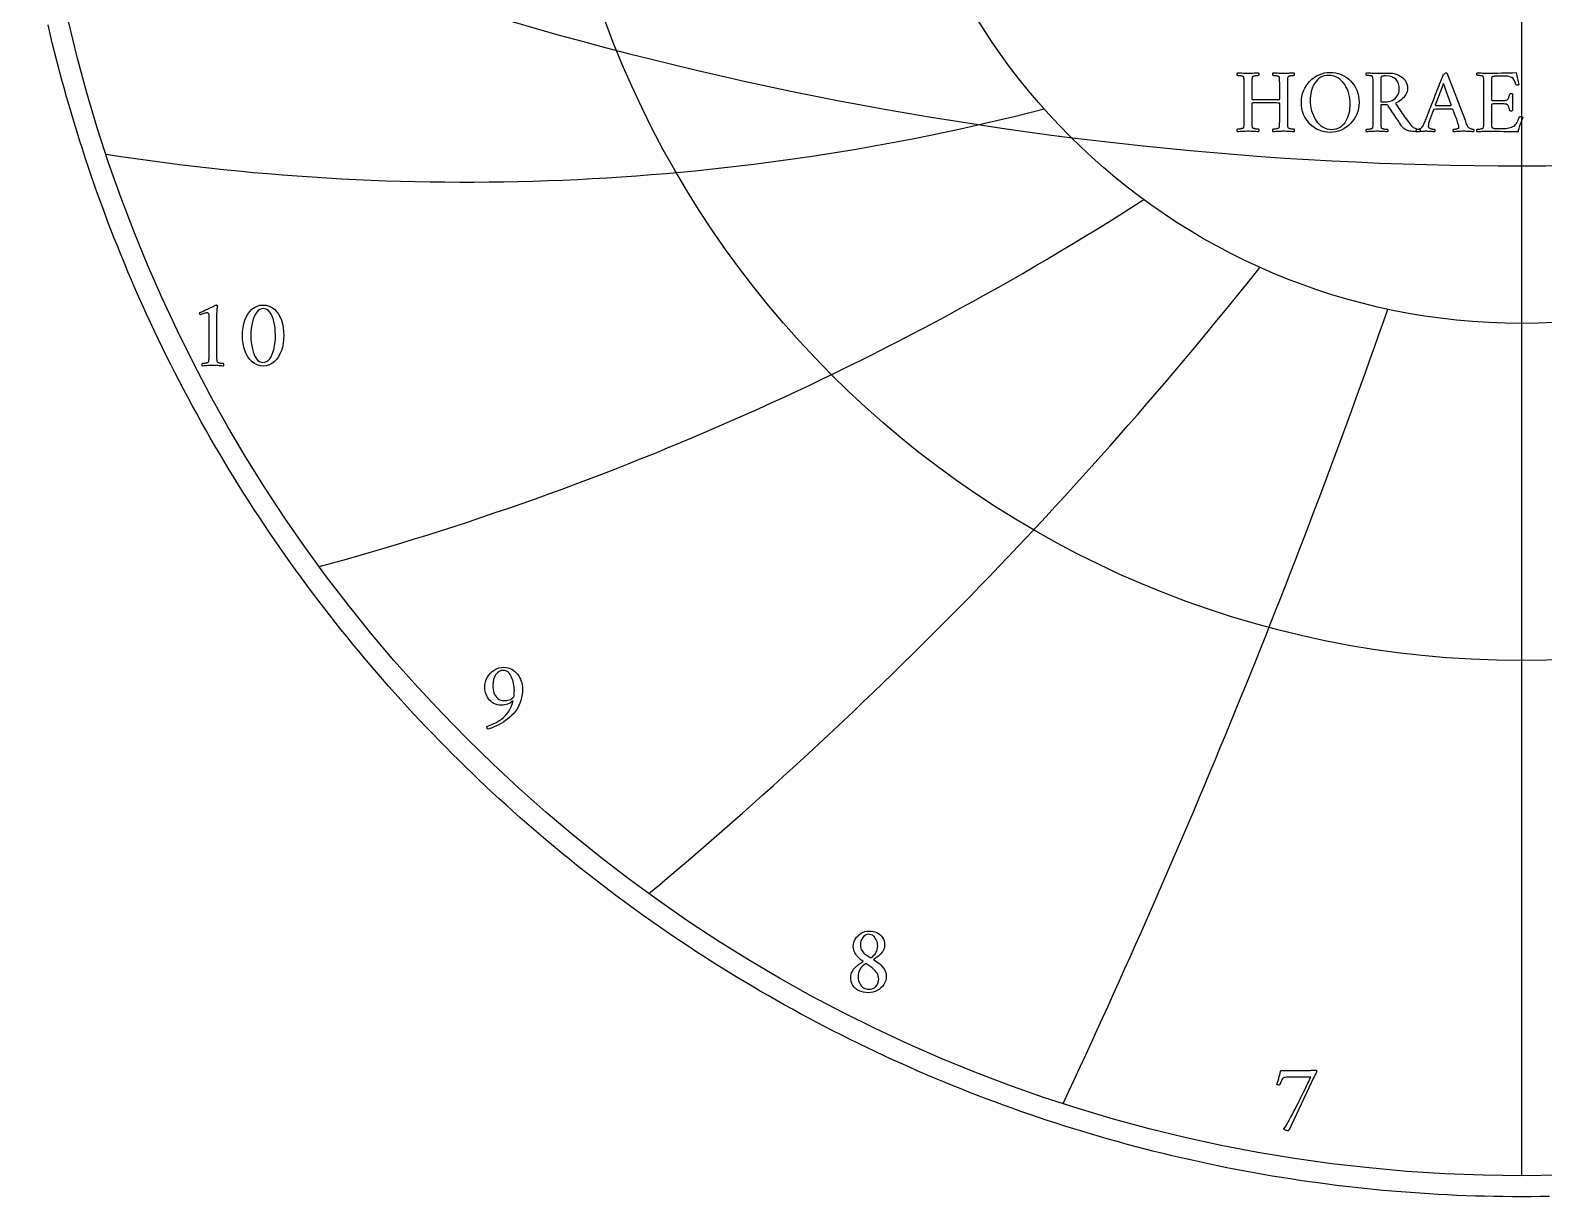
# Model space of a CAD drawing. Header units: millimetres. Extents: x -32.4 to 32.4, y -32.4 to 33.4.
# Drawn here: x -31.9 to 0.47, y -32.35 to -7.4 of the extents above; entities that cross this region are included whole.
import ezdxf

# ---------------------------------------------------------------- set-up
doc = ezdxf.new("R2010")
doc.units = ezdxf.units.MM
for name, color, linetype in [('CUT_OUTER', 1, 'Continuous'), ('ENGRAVE', 7, 'Continuous'), ('ENGRAVE_FINE', 8, 'Continuous'), ('TEXT', 5, 'Continuous')]:
    doc.layers.add(name, color=color, linetype=linetype)

msp = doc.modelspace()

# ---------------------------------------------------------------- linework, layer by layer
at = {"layer": 'CUT_OUTER'}
msp.add_lwpolyline([(0.5955, -32.3445), (0.397, -32.3476), (0.1985, -32.3494), (0, -32.35), (-0.1985, -32.3494), (-0.397, -32.3476), (-0.5955, -32.3445), (-0.7939, -32.3403), (-0.9923, -32.3348), (-1.1907, -32.3281), (-1.3891, -32.3202), (-1.5873, -32.311), (-1.7856, -32.3007), (-1.9837, -32.2891), (-2.1818, -32.2763), (-2.3798, -32.2623), (-2.5777, -32.2471), (-2.7755, -32.2307), (-2.9733, -32.2131), (-3.1709, -32.1942), (-3.3683, -32.1742), (-3.5657, -32.1529), (-3.7629, -32.1304), (-3.96, -32.1067), (-4.1569, -32.0818), (-4.3537, -32.0557), (-4.5503, -32.0284), (-4.7467, -31.9999), (-4.943, -31.9701), (-5.1391, -31.9392), (-5.3349, -31.9071), (-5.5306, -31.8737), (-5.7261, -31.8392), (-5.9213, -31.8035), (-6.1164, -31.7665), (-6.3112, -31.7284), (-6.5057, -31.6891), (-6.7001, -31.6486), (-6.8941, -31.6069), (-7.0879, -31.564), (-7.2815, -31.5199), (-7.4747, -31.4746), (-7.6677, -31.4282), (-7.8604, -31.3805), (-8.0528, -31.3317), (-8.2449, -31.2817), (-8.4367, -31.2305), (-8.6282, -31.1782), (-8.8193, -31.1246), (-9.0101, -31.0699), (-9.2006, -31.0141), (-9.3907, -30.957), (-9.5805, -30.8988), (-9.7699, -30.8395), (-9.9589, -30.7789), (-10.1476, -30.7172), (-10.3359, -30.6544), (-10.5238, -30.5904), (-10.7113, -30.5252), (-10.8984, -30.459), (-11.0851, -30.3915), (-11.2713, -30.3229), (-11.4572, -30.2532), (-11.6426, -30.1823), (-11.8276, -30.1103), (-12.0121, -30.0372), (-12.1962, -29.9629), (-12.3798, -29.8875), (-12.563, -29.811), (-12.7456, -29.7333), (-12.9278, -29.6546), (-13.1096, -29.5747), (-13.2908, -29.4937), (-13.4715, -29.4116), (-13.6517, -29.3284), (-13.8314, -29.2441), (-14.0106, -29.1586), (-14.1892, -29.0721), (-14.3674, -28.9845), (-14.5449, -28.8958), (-14.722, -28.806), (-14.8984, -28.7151), (-15.0743, -28.6232), (-15.2497, -28.5302), (-15.4245, -28.436), (-15.5986, -28.3409), (-15.7722, -28.2446), (-15.9453, -28.1473), (-16.1177, -28.0489), (-16.2895, -27.9495), (-16.4607, -27.849), (-16.6312, -27.7475), (-16.8012, -27.645), (-16.9705, -27.5413), (-17.1391, -27.4367), (-17.3072, -27.331), (-17.4745, -27.2243), (-17.6413, -27.1166), (-17.8073, -27.0078), (-17.9727, -26.898), (-18.1374, -26.7873), (-18.3014, -26.6755), (-18.4648, -26.5627), (-18.6274, -26.4489), (-18.7893, -26.3341), (-18.9506, -26.2183), (-19.1111, -26.1015), (-19.2709, -25.9838), (-19.4299, -25.865), (-19.5883, -25.7453), (-19.7459, -25.6246), (-19.9027, -25.503), (-20.0589, -25.3804), (-20.2142, -25.2568), (-20.3688, -25.1323), (-20.5226, -25.0069), (-20.6757, -24.8805), (-20.828, -24.7532), (-20.9794, -24.6249), (-21.1301, -24.4957), (-21.28, -24.3656), (-21.4292, -24.2346), (-21.5774, -24.1026), (-21.7249, -23.9698), (-21.8716, -23.836), (-22.0174, -23.7014), (-22.1625, -23.5658), (-22.3066, -23.4294), (-22.45, -23.2921), (-22.5925, -23.1539), (-22.7341, -23.0148), (-22.8749, -22.8749), (-23.0148, -22.7341), (-23.1539, -22.5925), (-23.2921, -22.45), (-23.4294, -22.3066), (-23.5658, -22.1625), (-23.7014, -22.0174), (-23.836, -21.8716), (-23.9698, -21.7249), (-24.1026, -21.5774), (-24.2346, -21.4292), (-24.3656, -21.28), (-24.4957, -21.1301), (-24.6249, -20.9794), (-24.7532, -20.828), (-24.8805, -20.6757), (-25.0069, -20.5226), (-25.1323, -20.3688), (-25.2568, -20.2142), (-25.3804, -20.0589), (-25.503, -19.9027), (-25.6246, -19.7459), (-25.7453, -19.5883), (-25.865, -19.4299), (-25.9838, -19.2709), (-26.1015, -19.1111), (-26.2183, -18.9506), (-26.3341, -18.7893), (-26.4489, -18.6274), (-26.5627, -18.4648), (-26.6755, -18.3014), (-26.7873, -18.1374), (-26.898, -17.9727), (-27.0078, -17.8073), (-27.1166, -17.6413), (-27.2243, -17.4745), (-27.331, -17.3072), (-27.4367, -17.1391), (-27.5413, -16.9705), (-27.645, -16.8012), (-27.7475, -16.6312), (-27.849, -16.4607), (-27.9495, -16.2895), (-28.0489, -16.1177), (-28.1473, -15.9453), (-28.2446, -15.7722), (-28.3409, -15.5986), (-28.436, -15.4245), (-28.5302, -15.2497), (-28.6232, -15.0743), (-28.7151, -14.8984), (-28.806, -14.722), (-28.8958, -14.5449), (-28.9845, -14.3674), (-29.0721, -14.1892), (-29.1586, -14.0106), (-29.2441, -13.8314), (-29.3284, -13.6517), (-29.4116, -13.4715), (-29.4937, -13.2908), (-29.5747, -13.1096), (-29.6546, -12.9278), (-29.7333, -12.7456), (-29.811, -12.563), (-29.8875, -12.3798), (-29.9629, -12.1962), (-30.0372, -12.0121), (-30.1103, -11.8276), (-30.1823, -11.6426), (-30.2532, -11.4572), (-30.3229, -11.2713), (-30.3915, -11.0851), (-30.459, -10.8984), (-30.5252, -10.7113), (-30.5904, -10.5238), (-30.6544, -10.3359), (-30.7172, -10.1476), (-30.7789, -9.9589), (-30.8395, -9.7699), (-30.8988, -9.5805), (-30.957, -9.3907), (-31.0141, -9.2006), (-31.0699, -9.0101), (-31.1246, -8.8193), (-31.1782, -8.6282), (-31.2305, -8.4367), (-31.2817, -8.2449), (-31.3317, -8.0528), (-31.3805, -7.8604), (-31.4282, -7.6677), (-31.4746, -7.4747), (-31.5199, -7.2815)], dxfattribs=at)
at = {"layer": 'ENGRAVE'}
for points in [[(0, -31.9), (0, 31.9)], [(0, -31.9), (0, -13.6687)]]:
    msp.add_lwpolyline(points, dxfattribs=at)
for radius in [31.9, 20.8814, 13.6687]:
    msp.add_circle((0, 0), radius, dxfattribs=at)
for centre, radius, start, end in [((-22.591, 39.1288), 49.774, 261.11805, 284.39707), ((-42.4698, 42.4698), 63.5877, 285.273671, 302.732933), ((-77.8542, 44.9492), 92.2916, 309.887656, 321.527164), ((-173.4463, 46.4748), 180.7749, 334.849463, 340.669217)]:
    msp.add_arc(centre, radius, start, end, dxfattribs=at)
at = {"layer": 'ENGRAVE_FINE'}
msp.add_arc((0, 66.8595), 77.157, 245.733951, 294.266049, dxfattribs=at)
at = {"layer": 'TEXT'}
for points in [[(-5.8535, -8.3164), (-5.8255, -8.3163), (-5.7979, -8.3157), (-5.7706, -8.3148), (-5.7437, -8.3135), (-5.7167, -8.3121), (-5.6891, -8.3109), (-5.6608, -8.3097), (-5.632, -8.3087), (-5.6287, -8.3135), (-5.6264, -8.3201), (-5.6253, -8.3285), (-5.6252, -8.3388), (-5.626, -8.349), (-5.6274, -8.3575), (-5.6294, -8.3641), (-5.632, -8.3689), (-5.6391, -8.3691), (-5.6485, -8.3696), (-5.6604, -8.3705), (-5.6747, -8.3718), (-5.69, -8.3735), (-5.7049, -8.3755), (-5.7192, -8.3778), (-5.733, -8.3806), (-5.7452, -8.3838), (-5.7544, -8.3878), (-5.7607, -8.3926), (-5.7641, -8.398), (-5.7667, -8.4085), (-5.7687, -8.4204), (-5.7701, -8.4337), (-5.7709, -8.4486), (-5.7713, -8.4645), (-5.7716, -8.4811), (-5.7718, -8.4985), (-5.7719, -8.5165), (-5.7719, -8.5195), (-5.7719, -8.5224), (-5.7719, -8.5253), (-5.7719, -8.5282), (-5.7719, -8.5311), (-5.7719, -8.534), (-5.7719, -8.5369), (-5.7719, -8.5399), (-5.7719, -8.8721), (-5.7718, -8.873), (-5.7714, -8.8738), (-5.7708, -8.8744), (-5.7699, -8.875), (-5.7691, -8.8754), (-5.7685, -8.8757), (-5.7681, -8.8759), (-5.768, -8.876), (-5.7328, -8.8769), (-5.6971, -8.8779), (-5.6609, -8.8789), (-5.6242, -8.8798), (-5.587, -8.8807), (-5.549, -8.8813), (-5.5102, -8.8817), (-5.4708, -8.8818), (-5.4361, -8.8817), (-5.4001, -8.8813), (-5.3628, -8.8807), (-5.3241, -8.8798), (-5.2857, -8.8789), (-5.249, -8.8779), (-5.2143, -8.8769), (-5.1813, -8.876), (-5.1812, -8.8758), (-5.1808, -8.8755), (-5.1802, -8.8749), (-5.1793, -8.874), (-5.1785, -8.873), (-5.1779, -8.8721), (-5.1775, -8.8711), (-5.1774, -8.8701), (-5.1774, -8.5399), (-5.1775, -8.5188), (-5.1777, -8.4983), (-5.178, -8.4785), (-5.1784, -8.4592), (-5.1793, -8.4412), (-5.181, -8.425), (-5.1837, -8.4106), (-5.1871, -8.398), (-5.1897, -8.3926), (-5.1956, -8.3878), (-5.2048, -8.3838), (-5.2172, -8.3806), (-5.2314, -8.3778), (-5.2459, -8.3755), (-5.2606, -8.3735), (-5.2755, -8.3718), (-5.2894, -8.3705), (-5.301, -8.3696), (-5.3103, -8.3691), (-5.3173, -8.3689), (-5.3199, -8.3641), (-5.3219, -8.3575), (-5.3233, -8.349), (-5.3241, -8.3388), (-5.324, -8.3285), (-5.3229, -8.3201), (-5.3206, -8.3135), (-5.3173, -8.3087), (-5.2883, -8.3097), (-5.2597, -8.3109), (-5.2315, -8.3121), (-5.2036, -8.3135), (-5.176, -8.3148), (-5.1485, -8.3157), (-5.1211, -8.3163), (-5.0939, -8.3164), (-5.0659, -8.3163), (-5.0383, -8.3157), (-5.011, -8.3148), (-4.9841, -8.3135), (-4.9571, -8.3121), (-4.9295, -8.3109), (-4.9012, -8.3097), (-4.8724, -8.3087), (-4.8691, -8.3135), (-4.8668, -8.3201), (-4.8657, -8.3285), (-4.8656, -8.3388), (-4.8664, -8.349), (-4.8678, -8.3575), (-4.8698, -8.3641), (-4.8724, -8.3689), (-4.8794, -8.3691), (-4.8887, -8.3696), (-4.9003, -8.3705), (-4.9142, -8.3718), (-4.929, -8.3735), (-4.9435, -8.3755), (-4.9577, -8.3778), (-4.9715, -8.3806), (-4.9836, -8.3838), (-4.9928, -8.3878), (-4.9992, -8.3926), (-5.0026, -8.398), (-5.006, -8.4106), (-5.0086, -8.425), (-5.0104, -8.4412), (-5.0113, -8.4592), (-5.0117, -8.4785), (-5.012, -8.4983), (-5.0122, -8.5188), (-5.0123, -8.5399), (-5.0123, -9.3383), (-5.0122, -9.3593), (-5.012, -9.3796), (-5.0117, -9.3992), (-5.0113, -9.418), (-5.0104, -9.4356), (-5.0086, -9.4515), (-5.006, -9.4657), (-5.0026, -9.4782), (-4.9992, -9.4829), (-4.9928, -9.4874), (-4.9836, -9.4917), (-4.9715, -9.4957), (-4.9577, -9.4993), (-4.9435, -9.5022), (-4.929, -9.5046), (-4.9142, -9.5064), (-4.9003, -9.5076), (-4.8887, -9.5086), (-4.8794, -9.5091), (-4.8724, -9.5093), (-4.8698, -9.5141), (-4.8678, -9.5207), (-4.8664, -9.5291), (-4.8656, -9.5394), (-4.8657, -9.5497), (-4.8668, -9.5581), (-4.8691, -9.5647), (-4.8724, -9.5695), (-4.9012, -9.5676), (-4.9295, -9.5659), (-4.9571, -9.5642), (-4.9841, -9.5627), (-5.011, -9.5614), (-5.0383, -9.5605), (-5.0659, -9.56), (-5.0939, -9.5598), (-5.1211, -9.56), (-5.1485, -9.5605), (-5.176, -9.5614), (-5.2036, -9.5627), (-5.2315, -9.5642), (-5.2597, -9.5659), (-5.2883, -9.5676), (-5.3173, -9.5695), (-5.3206, -9.5647), (-5.3229, -9.5581), (-5.324, -9.5497), (-5.3241, -9.5394), (-5.3233, -9.5291), (-5.3219, -9.5207), (-5.3199, -9.5141), (-5.3173, -9.5093), (-5.3103, -9.5091), (-5.301, -9.5086), (-5.2894, -9.5076), (-5.2755, -9.5064), (-5.2606, -9.5046), (-5.2459, -9.5022), (-5.2314, -9.4993), (-5.2172, -9.4957), (-5.2048, -9.4917), (-5.1956, -9.4874), (-5.1897, -9.4829), (-5.1871, -9.4782), (-5.1837, -9.4657), (-5.181, -9.4515), (-5.1793, -9.4356), (-5.1784, -9.418), (-5.178, -9.3992), (-5.1777, -9.3796), (-5.1775, -9.3593), (-5.1774, -9.3383), (-5.1774, -8.9614), (-5.1775, -8.9597), (-5.1779, -8.9583), (-5.1785, -8.9572), (-5.1793, -8.9566), (-5.1802, -8.9562), (-5.1808, -8.9558), (-5.1812, -8.9557), (-5.1813, -8.9556), (-5.2149, -8.9546), (-5.2495, -8.9534), (-5.2853, -8.9521), (-5.3221, -8.9508), (-5.3595, -8.9495), (-5.3967, -8.9486), (-5.4338, -8.948), (-5.4708, -8.9478), (-5.5324, -8.948), (-5.5854, -8.9483), (-5.6296, -8.9489), (-5.665, -8.9498), (-5.6934, -8.9508), (-5.7165, -8.9517), (-5.7342, -8.9527), (-5.7466, -8.9537), (-5.7554, -8.9546), (-5.7622, -8.9556), (-5.767, -8.9566), (-5.7699, -8.9575), (-5.7708, -8.9585), (-5.7714, -8.9592), (-5.7718, -8.9599), (-5.7719, -8.9605), (-5.7719, -8.9609), (-5.7719, -8.9612), (-5.7719, -8.9614), (-5.7719, -8.9614), (-5.7719, -9.3383), (-5.7719, -9.3412), (-5.7719, -9.3442), (-5.7719, -9.3471), (-5.7719, -9.35), (-5.7719, -9.3529), (-5.7719, -9.3558), (-5.7719, -9.3587), (-5.7719, -9.3616), (-5.7718, -9.3797), (-5.7716, -9.3969), (-5.7713, -9.4132), (-5.7709, -9.4287), (-5.7701, -9.4431), (-5.7687, -9.4561), (-5.7667, -9.4678), (-5.7641, -9.4782), (-5.7607, -9.4829), (-5.7544, -9.4874), (-5.7452, -9.4917), (-5.733, -9.4957), (-5.7192, -9.4993), (-5.7049, -9.5022), (-5.69, -9.5046), (-5.6747, -9.5064), (-5.6604, -9.5076), (-5.6485, -9.5086), (-5.6391, -9.5091), (-5.632, -9.5093), (-5.6294, -9.5141), (-5.6274, -9.5207), (-5.626, -9.5291), (-5.6252, -9.5394), (-5.6253, -9.5497), (-5.6264, -9.5581), (-5.6287, -9.5647), (-5.632, -9.5695), (-5.6608, -9.5676), (-5.6891, -9.5659), (-5.7167, -9.5642), (-5.7437, -9.5627), (-5.7706, -9.5614), (-5.7979, -9.5605), (-5.8255, -9.56), (-5.8535, -9.5598), (-5.8808, -9.56), (-5.9084, -9.5605), (-5.9362, -9.5614), (-5.9642, -9.5627), (-5.9925, -9.5642), (-6.021, -9.5659), (-6.0498, -9.5676), (-6.0788, -9.5695), (-6.0822, -9.5647), (-6.0844, -9.5581), (-6.0856, -9.5497), (-6.0856, -9.5394), (-6.0848, -9.5291), (-6.0835, -9.5207), (-6.0815, -9.5141), (-6.0788, -9.5093), (-6.0718, -9.5091), (-6.0623, -9.5086), (-6.0504, -9.5076), (-6.0361, -9.5064), (-6.0207, -9.5046), (-6.0057, -9.5022), (-5.9911, -9.4993), (-5.9768, -9.4957), (-5.9644, -9.4917), (-5.9552, -9.4874), (-5.9493, -9.4829), (-5.9467, -9.4782), (-5.9433, -9.4657), (-5.9407, -9.4515), (-5.9389, -9.4356), (-5.938, -9.418), (-5.9376, -9.3992), (-5.9373, -9.3796), (-5.9371, -9.3593), (-5.937, -9.3383), (-5.937, -8.5399), (-5.9371, -8.5188), (-5.9373, -8.4983), (-5.9376, -8.4785), (-5.938, -8.4592), (-5.9389, -8.4412), (-5.9407, -8.425), (-5.9433, -8.4106), (-5.9467, -8.398), (-5.9493, -8.3926), (-5.9552, -8.3878), (-5.9644, -8.3838), (-5.9768, -8.3806), (-5.9911, -8.3778), (-6.0057, -8.3755), (-6.0207, -8.3735), (-6.0361, -8.3718), (-6.0504, -8.3705), (-6.0623, -8.3696), (-6.0718, -8.3691), (-6.0788, -8.3689), (-6.0815, -8.3641), (-6.0835, -8.3575), (-6.0848, -8.349), (-6.0856, -8.3388), (-6.0856, -8.3285), (-6.0844, -8.3201), (-6.0822, -8.3135), (-6.0788, -8.3087), (-6.0498, -8.3097), (-6.021, -8.3109), (-5.9925, -8.3121), (-5.9642, -8.3135), (-5.9362, -8.3148), (-5.9084, -8.3157), (-5.8808, -8.3163), (-5.8535, -8.3164)], [(-4.0992, -8.299), (-4.037, -8.3019), (-3.9765, -8.3106), (-3.918, -8.3252), (-3.8612, -8.3456), (-3.807, -8.3714), (-3.756, -8.4022), (-3.7084, -8.4379), (-3.664, -8.4787), (-3.6235, -8.5238), (-3.5875, -8.5729), (-3.556, -8.6258), (-3.529, -8.6827), (-3.5073, -8.7429), (-3.4918, -8.8063), (-3.4825, -8.8726), (-3.4795, -8.942), (-3.4825, -9.0079), (-3.4918, -9.0714), (-3.5073, -9.1327), (-3.529, -9.1917), (-3.556, -9.2477), (-3.5875, -9.3004), (-3.6235, -9.3497), (-3.664, -9.3956), (-3.7084, -9.4374), (-3.756, -9.4743), (-3.807, -9.5064), (-3.8612, -9.5336), (-3.918, -9.5552), (-3.9765, -9.5707), (-4.037, -9.58), (-4.0992, -9.5831), (-4.1606, -9.5802), (-4.2204, -9.5715), (-4.2786, -9.5569), (-4.3352, -9.5365), (-4.3894, -9.5107), (-4.4401, -9.4799), (-4.4875, -9.4441), (-4.5314, -9.4034), (-4.5715, -9.3582), (-4.607, -9.3092), (-4.638, -9.2562), (-4.6645, -9.1994), (-4.6858, -9.1393), (-4.7009, -9.0763), (-4.7101, -9.0106), (-4.7131, -8.942), (-4.7101, -8.8761), (-4.7009, -8.8123), (-4.6858, -8.7508), (-4.6645, -8.6914), (-4.638, -8.6349), (-4.607, -8.5819), (-4.5715, -8.5324), (-4.5314, -8.4864), (-4.4875, -8.4447), (-4.4401, -8.4078), (-4.3894, -8.3757), (-4.3352, -8.3485), (-4.2786, -8.3268), (-4.2204, -8.3113), (-4.1606, -8.3021), (-4.0992, -8.299)], [(-4.1264, -8.3631), (-4.1779, -8.366), (-4.2255, -8.375), (-4.2692, -8.3898), (-4.309, -8.4107), (-4.3451, -8.4363), (-4.3777, -8.4658), (-4.4068, -8.499), (-4.4324, -8.536), (-4.4546, -8.5759), (-4.4736, -8.6181), (-4.4896, -8.6624), (-4.5023, -8.7089), (-4.5121, -8.7565), (-4.5191, -8.8041), (-4.5232, -8.8517), (-4.5246, -8.8993), (-4.5228, -8.9546), (-4.5171, -9.0098), (-4.5077, -9.0648), (-4.4945, -9.1198), (-4.4777, -9.1734), (-4.4574, -9.2247), (-4.4335, -9.2735), (-4.4061, -9.3199), (-4.3754, -9.3628), (-4.3413, -9.4012), (-4.304, -9.4352), (-4.2633, -9.4646), (-4.2195, -9.4884), (-4.1723, -9.5054), (-4.1218, -9.5156), (-4.0681, -9.519), (-4.0166, -9.516), (-3.969, -9.5071), (-3.9253, -9.4922), (-3.8855, -9.4714), (-3.8493, -9.4456), (-3.8165, -9.4158), (-3.7871, -9.382), (-3.7611, -9.3442), (-3.7385, -9.3033), (-3.7191, -9.2604), (-3.703, -9.2154), (-3.6902, -9.1683), (-3.6805, -9.1203), (-3.6735, -9.0724), (-3.6693, -9.0246), (-3.6679, -8.977), (-3.6698, -8.9217), (-3.6754, -8.8667), (-3.6848, -8.812), (-3.698, -8.7574), (-3.7149, -8.7043), (-3.7354, -8.6535), (-3.7596, -8.6052), (-3.7874, -8.5593), (-3.8186, -8.5169), (-3.8529, -8.4789), (-3.8905, -8.4455), (-3.9311, -8.4165), (-3.975, -8.3931), (-4.0222, -8.3764), (-4.0727, -8.3664), (-4.1264, -8.3631)], [(-2.8267, -8.3126), (-2.7944, -8.3139), (-2.7616, -8.3179), (-2.7283, -8.3246), (-2.6946, -8.3339), (-2.6613, -8.3458), (-2.6293, -8.3602), (-2.5986, -8.3769), (-2.5693, -8.3961), (-2.542, -8.4178), (-2.5176, -8.442), (-2.4959, -8.4688), (-2.477, -8.4981), (-2.4617, -8.53), (-2.4508, -8.5644), (-2.4442, -8.6014), (-2.442, -8.6409), (-2.4444, -8.6746), (-2.4515, -8.7079), (-2.4633, -8.7407), (-2.4799, -8.773), (-2.5002, -8.8041), (-2.5231, -8.8332), (-2.5488, -8.8604), (-2.577, -8.8857), (-2.607, -8.9083), (-2.6375, -8.9274), (-2.6687, -8.9432), (-2.7004, -8.9556), (-2.6754, -8.9965), (-2.6509, -9.0357), (-2.6268, -9.0733), (-2.6033, -9.1091), (-2.5797, -9.144), (-2.5557, -9.1788), (-2.5311, -9.2134), (-2.5061, -9.248), (-2.4802, -9.2834), (-2.4527, -9.3206), (-2.4238, -9.3596), (-2.3935, -9.4005), (-2.3726, -9.426), (-2.351, -9.4481), (-2.3284, -9.4668), (-2.3051, -9.4821), (-2.2794, -9.4944), (-2.2499, -9.5039), (-2.2167, -9.5109), (-2.1798, -9.5151), (-2.1766, -9.5199), (-2.1749, -9.5263), (-2.1747, -9.5344), (-2.1759, -9.5443), (-2.1777, -9.5538), (-2.1793, -9.5613), (-2.1806, -9.5665), (-2.1817, -9.5695), (-2.2273, -9.5691), (-2.2689, -9.5678), (-2.3065, -9.5657), (-2.34, -9.5627), (-2.3695, -9.5591), (-2.3947, -9.5552), (-2.4156, -9.5509), (-2.4323, -9.5462), (-2.443, -9.5418), (-2.4556, -9.5362), (-2.4702, -9.5296), (-2.4867, -9.5219), (-2.5041, -9.512), (-2.5212, -9.4988), (-2.5381, -9.4824), (-2.5547, -9.4627), (-2.5617, -9.4531), (-2.5712, -9.4398), (-2.5831, -9.423), (-2.5974, -9.4024), (-2.6137, -9.3789), (-2.6314, -9.3529), (-2.6506, -9.3245), (-2.6713, -9.2936), (-2.693, -9.261), (-2.7155, -9.2273), (-2.7387, -9.1926), (-2.7626, -9.1567), (-2.7866, -9.1204), (-2.8102, -9.0846), (-2.8332, -9.049), (-2.8558, -9.0139), (-2.8653, -9.0037), (-2.8782, -8.9964), (-2.8944, -8.992), (-2.9141, -8.9906), (-3.0132, -8.9906), (-3.0132, -9.3442), (-3.0132, -9.3471), (-3.0132, -9.35), (-3.0132, -9.3529), (-3.0132, -9.3558), (-3.0132, -9.3587), (-3.0132, -9.3616), (-3.0132, -9.3646), (-3.0132, -9.3675), (-3.0131, -9.3855), (-3.0129, -9.4027), (-3.0126, -9.419), (-3.0122, -9.4345), (-3.0114, -9.4489), (-3.01, -9.4619), (-3.008, -9.4737), (-3.0054, -9.484), (-3.002, -9.4888), (-2.9957, -9.4933), (-2.9865, -9.4975), (-2.9743, -9.5015), (-2.9605, -9.5051), (-2.9462, -9.5081), (-2.9314, -9.5104), (-2.9161, -9.5122), (-2.9017, -9.5135), (-2.8898, -9.5144), (-2.8804, -9.5149), (-2.8733, -9.5151), (-2.8707, -9.5197), (-2.8687, -9.5258), (-2.8673, -9.5333), (-2.8665, -9.5423), (-2.8666, -9.5513), (-2.8677, -9.5588), (-2.87, -9.5649), (-2.8733, -9.5695), (-2.9022, -9.5676), (-2.9304, -9.5659), (-2.958, -9.5642), (-2.985, -9.5627), (-3.0119, -9.5614), (-3.0392, -9.5605), (-3.0668, -9.56), (-3.0948, -9.5598), (-3.1221, -9.56), (-3.1497, -9.5605), (-3.1775, -9.5614), (-3.2055, -9.5627), (-3.2338, -9.5642), (-3.2623, -9.5659), (-3.2911, -9.5676), (-3.3201, -9.5695), (-3.3235, -9.5649), (-3.3257, -9.5588), (-3.3269, -9.5513), (-3.3269, -9.5423), (-3.3262, -9.5333), (-3.3248, -9.5258), (-3.3228, -9.5197), (-3.3201, -9.5151), (-3.3131, -9.5149), (-3.3036, -9.5144), (-3.2917, -9.5135), (-3.2774, -9.5122), (-3.262, -9.5104), (-3.2471, -9.5081), (-3.2324, -9.5051), (-3.2182, -9.5015), (-3.2057, -9.4975), (-3.1965, -9.4933), (-3.1907, -9.4888), (-3.188, -9.484), (-3.1846, -9.4715), (-3.182, -9.4573), (-3.1802, -9.4414), (-3.1793, -9.4238), (-3.1789, -9.405), (-3.1786, -9.3854), (-3.1784, -9.3652), (-3.1783, -9.3442), (-3.1803, -8.534), (-3.1803, -8.513), (-3.1805, -8.4925), (-3.1808, -8.4727), (-3.1812, -8.4534), (-3.1822, -8.4354), (-3.1839, -8.4192), (-3.1865, -8.4048), (-3.19, -8.3922), (-3.1926, -8.3867), (-3.1985, -8.382), (-3.2076, -8.378), (-3.2201, -8.3747), (-3.2343, -8.372), (-3.2488, -8.3696), (-3.2634, -8.3676), (-3.2784, -8.366), (-3.2923, -8.3647), (-3.3039, -8.3638), (-3.3132, -8.3633), (-3.3201, -8.3631), (-3.3228, -8.3585), (-3.3248, -8.3524), (-3.3262, -8.3449), (-3.3269, -8.3359), (-3.3269, -8.3269), (-3.3257, -8.3194), (-3.3235, -8.3133), (-3.3201, -8.3087), (-3.2912, -8.3097), (-3.2626, -8.3109), (-3.2344, -8.3121), (-3.2065, -8.3135), (-3.1789, -8.3148), (-3.1514, -8.3157), (-3.124, -8.3163), (-3.0967, -8.3164), (-3.068, -8.3163), (-3.0382, -8.316), (-3.0073, -8.3154), (-2.9753, -8.3145), (-2.9416, -8.3137), (-2.9056, -8.313), (-2.8673, -8.3127), (-2.8267, -8.3126)], [(-2.6188, -8.6584), (-2.623, -8.599), (-2.6356, -8.5452), (-2.6565, -8.497), (-2.6858, -8.4544), (-2.725, -8.4195), (-2.7754, -8.3946), (-2.8372, -8.3797), (-2.9102, -8.3747), (-2.9201, -8.3748), (-2.9323, -8.3752), (-2.9468, -8.3758), (-2.9637, -8.3767), (-2.9797, -8.3784), (-2.9921, -8.3815), (-3.0006, -8.3861), (-3.0054, -8.3922), (-3.0089, -8.4025), (-3.0115, -8.4158), (-3.0133, -8.4321), (-3.0142, -8.4515), (-3.0146, -8.4724), (-3.0149, -8.4935), (-3.0151, -8.5147), (-3.0151, -8.536), (-3.0132, -8.9323), (-2.9122, -8.9323), (-2.8757, -8.9302), (-2.84, -8.9238), (-2.8053, -8.9132), (-2.7713, -8.8983), (-2.7393, -8.8796), (-2.7104, -8.8575), (-2.6844, -8.832), (-2.6616, -8.8031), (-2.6429, -8.7711), (-2.6295, -8.7363), (-2.6215, -8.6987), (-2.6188, -8.6584)], [(-2.0476, -9.2995), (-2.0465, -9.2965), (-2.043, -9.2876), (-2.0373, -9.2727), (-2.0292, -9.2519), (-2.0192, -9.226), (-2.0076, -9.1958), (-1.9944, -9.1614), (-1.9797, -9.1227), (-1.9636, -9.0807), (-1.9464, -9.0365), (-1.9281, -8.9899), (-1.9087, -8.941), (-1.8888, -8.8906), (-1.8687, -8.8395), (-1.8485, -8.7877), (-1.8281, -8.7351), (-1.8079, -8.6827), (-1.7881, -8.6314), (-1.7686, -8.5812), (-1.7494, -8.5321), (-1.731, -8.485), (-1.7137, -8.4408), (-1.6975, -8.3995), (-1.6824, -8.3611), (-1.6774, -8.3531), (-1.67, -8.3446), (-1.6604, -8.3356), (-1.6484, -8.3262), (-1.6361, -8.3177), (-1.6253, -8.3116), (-1.6162, -8.3079), (-1.6086, -8.3067), (-1.6068, -8.3068), (-1.6054, -8.307), (-1.6044, -8.3073), (-1.6037, -8.3077), (-1.6031, -8.3082), (-1.602, -8.3089), (-1.6006, -8.3097), (-1.5989, -8.3106), (-1.2123, -9.3247), (-1.1932, -9.3748), (-1.1788, -9.4122), (-1.1689, -9.4369), (-1.1637, -9.4491), (-1.1577, -9.4594), (-1.1494, -9.469), (-1.1388, -9.4778), (-1.1258, -9.486), (-1.1117, -9.4932), (-1.0976, -9.4993), (-1.0836, -9.5044), (-1.0695, -9.5083), (-1.0567, -9.5113), (-1.0464, -9.5134), (-1.0387, -9.5147), (-1.0335, -9.5151), (-1.0303, -9.5206), (-1.0282, -9.5275), (-1.0273, -9.5357), (-1.0277, -9.5452), (-1.0287, -9.5544), (-1.0297, -9.5615), (-1.0306, -9.5665), (-1.0316, -9.5695), (-1.059, -9.5676), (-1.085, -9.5659), (-1.1095, -9.5642), (-1.1326, -9.5627), (-1.1561, -9.5614), (-1.1817, -9.5605), (-1.2095, -9.56), (-1.2395, -9.5598), (-1.2711, -9.56), (-1.2999, -9.5605), (-1.326, -9.5614), (-1.3492, -9.5627), (-1.3725, -9.5642), (-1.3985, -9.5659), (-1.4274, -9.5676), (-1.459, -9.5695), (-1.4623, -9.5649), (-1.4646, -9.5588), (-1.4657, -9.5513), (-1.4658, -9.5423), (-1.4649, -9.5333), (-1.4631, -9.5258), (-1.4605, -9.5197), (-1.4571, -9.5151), (-1.4471, -9.5147), (-1.4347, -9.5134), (-1.4199, -9.5113), (-1.4027, -9.5083), (-1.3857, -9.5046), (-1.3716, -9.5003), (-1.3604, -9.4954), (-1.3521, -9.4899), (-1.3487, -9.4852), (-1.3463, -9.4792), (-1.3449, -9.4716), (-1.3444, -9.4627), (-1.3452, -9.4524), (-1.3475, -9.4391), (-1.3515, -9.4228), (-1.357, -9.4034), (-1.3637, -9.3819), (-1.3713, -9.359), (-1.3798, -9.3347), (-1.3891, -9.3092), (-1.3988, -9.2831), (-1.4085, -9.2575), (-1.4182, -9.2321), (-1.4279, -9.2072), (-1.4372, -9.1835), (-1.4456, -9.162), (-1.4532, -9.1427), (-1.46, -9.1256), (-1.4655, -9.1116), (-1.4694, -9.1016), (-1.4718, -9.0955), (-1.4726, -9.0935), (-1.4728, -9.0933), (-1.4736, -9.0926), (-1.4748, -9.0914), (-1.4765, -9.0897), (-1.4784, -9.088), (-1.4804, -9.0867), (-1.4823, -9.086), (-1.4843, -9.0858), (-1.4997, -9.0849), (-1.5168, -9.0843), (-1.5356, -9.0839), (-1.5561, -9.0838), (-1.5771, -9.0838), (-1.5974, -9.0838), (-1.617, -9.0838), (-1.6358, -9.0838), (-1.6406, -9.0838), (-1.6455, -9.0838), (-1.6504, -9.0838), (-1.6552, -9.0838), (-1.66, -9.0838), (-1.6644, -9.0838), (-1.6687, -9.0838), (-1.6727, -9.0838), (-1.7007, -9.0839), (-1.7266, -9.0841), (-1.7503, -9.0844), (-1.7718, -9.0848), (-1.7936, -9.0855), (-1.8184, -9.0865), (-1.8461, -9.0879), (-1.8767, -9.0897), (-1.8778, -9.0898), (-1.8791, -9.0904), (-1.8807, -9.0913), (-1.8825, -9.0926), (-1.8842, -9.0938), (-1.8854, -9.0948), (-1.8862, -9.0953), (-1.8864, -9.0955), (-1.8873, -9.0979), (-1.89, -9.1052), (-1.8946, -9.1173), (-1.901, -9.1343), (-1.9086, -9.1547), (-1.917, -9.1768), (-1.9261, -9.2008), (-1.9359, -9.2266), (-1.9458, -9.2529), (-1.9551, -9.2783), (-1.9638, -9.3029), (-1.9719, -9.3267), (-1.9798, -9.35), (-1.9862, -9.3714), (-1.991, -9.3908), (-1.9942, -9.4083), (-1.9963, -9.4239), (-1.9979, -9.4379), (-1.9988, -9.4502), (-1.9991, -9.4607), (-1.9972, -9.4709), (-1.9916, -9.4799), (-1.9821, -9.4879), (-1.969, -9.4947), (-1.9538, -9.5005), (-1.9384, -9.5052), (-1.9227, -9.5087), (-1.9068, -9.5112), (-1.8923, -9.5129), (-1.8808, -9.5141), (-1.8724, -9.5149), (-1.867, -9.5151), (-1.8652, -9.5181), (-1.8636, -9.5231), (-1.8622, -9.5302), (-1.8611, -9.5394), (-1.8605, -9.5489), (-1.8607, -9.5571), (-1.8615, -9.564), (-1.8631, -9.5695), (-1.8809, -9.5685), (-1.8973, -9.5676), (-1.9124, -9.5666), (-1.9262, -9.5656), (-1.9393, -9.5647), (-1.9525, -9.5637), (-1.9656, -9.5627), (-1.9787, -9.5617), (-1.9928, -9.5609), (-2.009, -9.5603), (-2.0273, -9.5599), (-2.0476, -9.5598), (-2.0682, -9.5599), (-2.087, -9.5603), (-2.1041, -9.5609), (-2.1195, -9.5617), (-2.1341, -9.5627), (-2.1487, -9.5637), (-2.1632, -9.5647), (-2.1778, -9.5656), (-2.1934, -9.5666), (-2.2108, -9.5676), (-2.2303, -9.5685), (-2.2516, -9.5695), (-2.2533, -9.5665), (-2.2546, -9.5615), (-2.2553, -9.5544), (-2.2555, -9.5452), (-2.2553, -9.5357), (-2.2546, -9.5275), (-2.2533, -9.5206), (-2.2516, -9.5151), (-2.2414, -9.5146), (-2.2281, -9.5129), (-2.2118, -9.5102), (-2.1924, -9.5064), (-2.1733, -9.5013), (-2.1577, -9.495), (-2.1456, -9.4873), (-2.137, -9.4782), (-2.123, -9.4592), (-2.1101, -9.4391), (-2.0982, -9.4179), (-2.0875, -9.3956), (-2.0773, -9.3725), (-2.0673, -9.3488), (-2.0574, -9.3244), (-2.0476, -9.2995)], [(-0.7285, -8.3164), (-0.6598, -8.3161), (-0.5877, -8.315), (-0.5122, -8.3132), (-0.4332, -8.3106), (-0.3531, -8.3081), (-0.2739, -8.3062), (-0.1957, -8.3052), (-0.1185, -8.3048), (-0.1133, -8.34), (-0.1073, -8.3738), (-0.1007, -8.4061), (-0.0933, -8.4369), (-0.0856, -8.4673), (-0.0782, -8.4981), (-0.071, -8.5294), (-0.0641, -8.5612), (-0.0698, -8.5655), (-0.0772, -8.5685), (-0.0863, -8.5703), (-0.0971, -8.5709), (-0.1083, -8.5701), (-0.1166, -8.5675), (-0.1219, -8.5633), (-0.1243, -8.5573), (-0.1415, -8.5053), (-0.1617, -8.4636), (-0.1852, -8.4324), (-0.2118, -8.4116), (-0.2411, -8.398), (-0.273, -8.3883), (-0.3072, -8.3825), (-0.3439, -8.3806), (-0.5071, -8.3806), (-0.5141, -8.3806), (-0.5236, -8.3808), (-0.5355, -8.3811), (-0.5498, -8.3815), (-0.5651, -8.3822), (-0.5799, -8.3832), (-0.5942, -8.3846), (-0.6081, -8.3864), (-0.6202, -8.3887), (-0.6294, -8.3917), (-0.6358, -8.3955), (-0.6392, -8.4), (-0.6418, -8.4104), (-0.6438, -8.4223), (-0.6452, -8.4357), (-0.646, -8.4505), (-0.6464, -8.4662), (-0.6467, -8.4821), (-0.6469, -8.4982), (-0.6469, -8.5146), (-0.6469, -8.521), (-0.6469, -8.5267), (-0.6469, -8.5317), (-0.6469, -8.536), (-0.6469, -8.8896), (-0.6454, -8.8931), (-0.6406, -8.8959), (-0.6327, -8.8979), (-0.6217, -8.8993), (-0.6087, -8.9001), (-0.595, -8.9007), (-0.5805, -8.9011), (-0.5653, -8.9012), (-0.4663, -8.9012), (-0.4341, -8.901), (-0.4058, -8.9002), (-0.3812, -8.899), (-0.3604, -8.8973), (-0.3427, -8.8948), (-0.3276, -8.891), (-0.315, -8.886), (-0.305, -8.8798), (-0.2968, -8.8722), (-0.2895, -8.8628), (-0.2832, -8.8518), (-0.2778, -8.839), (-0.2728, -8.8242), (-0.2676, -8.807), (-0.2621, -8.7873), (-0.2564, -8.7652), (-0.254, -8.7593), (-0.2487, -8.755), (-0.2404, -8.7525), (-0.2292, -8.7516), (-0.2184, -8.7522), (-0.2093, -8.754), (-0.2019, -8.7571), (-0.1962, -8.7613), (-0.1962, -9.1188), (-0.2011, -9.1222), (-0.2079, -9.1246), (-0.2166, -9.1261), (-0.2273, -9.1266), (-0.2379, -9.1257), (-0.2462, -9.1232), (-0.2524, -9.1189), (-0.2564, -9.113), (-0.2629, -9.0877), (-0.2688, -9.0661), (-0.2741, -9.0483), (-0.2788, -9.0343), (-0.283, -9.0231), (-0.287, -9.0139), (-0.2908, -9.0066), (-0.2943, -9.0013), (-0.2979, -8.9971), (-0.3019, -8.9932), (-0.3062, -8.9898), (-0.3108, -8.9867), (-0.3173, -8.9831), (-0.3269, -8.9801), (-0.3396, -8.9778), (-0.3555, -8.976), (-0.3734, -8.9747), (-0.3922, -8.9736), (-0.4118, -8.9727), (-0.4323, -8.9721), (-0.4528, -8.9717), (-0.4728, -8.9714), (-0.4922, -8.9712), (-0.5109, -8.9711), (-0.524, -8.9712), (-0.5379, -8.9714), (-0.5526, -8.9717), (-0.5683, -8.9721), (-0.5837, -8.9727), (-0.5981, -8.9736), (-0.6114, -8.9747), (-0.6236, -8.976), (-0.6338, -8.9779), (-0.6411, -8.9806), (-0.6455, -8.9842), (-0.6469, -8.9886), (-0.6469, -9.35), (-0.6469, -9.3522), (-0.6469, -9.3548), (-0.6469, -9.358), (-0.6469, -9.3616), (-0.6469, -9.3762), (-0.6467, -9.3927), (-0.6464, -9.4112), (-0.646, -9.4316), (-0.6451, -9.4506), (-0.6433, -9.4651), (-0.6407, -9.4749), (-0.6372, -9.4801), (-0.627, -9.4863), (-0.6156, -9.4911), (-0.6032, -9.4945), (-0.5896, -9.4967), (-0.5735, -9.4979), (-0.5534, -9.4988), (-0.5293, -9.4994), (-0.5012, -9.4996), (-0.4099, -9.4996), (-0.376, -9.4987), (-0.3424, -9.4962), (-0.309, -9.4919), (-0.2759, -9.486), (-0.2445, -9.4784), (-0.2166, -9.4695), (-0.1921, -9.459), (-0.171, -9.4471), (-0.1498, -9.432), (-0.1311, -9.4139), (-0.1149, -9.3927), (-0.101, -9.3684), (-0.0885, -9.3422), (-0.0763, -9.3148), (-0.0642, -9.2863), (-0.0525, -9.2567), (-0.0493, -9.2516), (-0.0437, -9.248), (-0.0357, -9.2458), (-0.0253, -9.2451), (-0.0092, -9.2458), (0.0039, -9.248), (0.0141, -9.2516), (0.0214, -9.2567), (0.0075, -9.2962), (-0.007, -9.3369), (-0.0222, -9.3788), (-0.0379, -9.4219), (-0.0525, -9.464), (-0.0644, -9.503), (-0.0734, -9.5388), (-0.0797, -9.5715), (-0.1563, -9.5712), (-0.2326, -9.5705), (-0.3088, -9.5693), (-0.3847, -9.5676), (-0.4629, -9.5659), (-0.5459, -9.5647), (-0.6338, -9.5639), (-0.7266, -9.5637), (-0.7588, -9.5639), (-0.7892, -9.5644), (-0.818, -9.5653), (-0.8451, -9.5666), (-0.8716, -9.5679), (-0.8985, -9.5688), (-0.926, -9.5693), (-0.9539, -9.5695), (-0.9572, -9.5649), (-0.9595, -9.5588), (-0.9606, -9.5513), (-0.9607, -9.5423), (-0.9599, -9.5333), (-0.9585, -9.5258), (-0.9565, -9.5197), (-0.9539, -9.5151), (-0.9468, -9.5149), (-0.9374, -9.5144), (-0.9255, -9.5135), (-0.9111, -9.5122), (-0.8958, -9.5104), (-0.8808, -9.5081), (-0.8662, -9.5051), (-0.8519, -9.5015), (-0.8394, -9.4975), (-0.8303, -9.4933), (-0.8244, -9.4888), (-0.8218, -9.484), (-0.8183, -9.4715), (-0.8157, -9.4573), (-0.8139, -9.4414), (-0.813, -9.4238), (-0.8126, -9.405), (-0.8123, -9.3854), (-0.8121, -9.3652), (-0.8121, -9.3442), (-0.8121, -8.534), (-0.8121, -8.513), (-0.8123, -8.4925), (-0.8126, -8.4727), (-0.813, -8.4534), (-0.8139, -8.4354), (-0.8157, -8.4192), (-0.8183, -8.4048), (-0.8218, -8.3922), (-0.8244, -8.3867), (-0.8303, -8.382), (-0.8394, -8.378), (-0.8519, -8.3747), (-0.8662, -8.372), (-0.8808, -8.3696), (-0.8958, -8.3676), (-0.9111, -8.366), (-0.9255, -8.3647), (-0.9374, -8.3638), (-0.9468, -8.3633), (-0.9539, -8.3631), (-0.9565, -8.3585), (-0.9585, -8.3524), (-0.9599, -8.3449), (-0.9607, -8.3359), (-0.9606, -8.3269), (-0.9595, -8.3194), (-0.9572, -8.3133), (-0.9539, -8.3087), (-0.9249, -8.3097), (-0.8961, -8.3109), (-0.8676, -8.3121), (-0.8393, -8.3135), (-0.8112, -8.3148), (-0.7834, -8.3157), (-0.7558, -8.3163), (-0.7285, -8.3164)], [(-1.6766, -8.536), (-1.8495, -8.9983), (-1.8494, -8.9986), (-1.8492, -8.9993), (-1.8489, -9.0005), (-1.8485, -9.0022), (-1.848, -9.0039), (-1.8473, -9.0051), (-1.8465, -9.0059), (-1.8456, -9.0061), (-1.8262, -9.007), (-1.8051, -9.0078), (-1.782, -9.0085), (-1.7572, -9.009), (-1.7327, -9.0095), (-1.7108, -9.0098), (-1.6915, -9.0099), (-1.6746, -9.01), (-1.6528, -9.0099), (-1.6321, -9.0095), (-1.6125, -9.0089), (-1.594, -9.0081), (-1.5756, -9.0071), (-1.5564, -9.0061), (-1.5363, -9.0051), (-1.5153, -9.0042), (-1.5136, -9.0039), (-1.5122, -9.003), (-1.5111, -9.0014), (-1.5105, -8.9993), (-1.5101, -8.9972), (-1.5098, -8.9957), (-1.5096, -8.9948), (-1.5095, -8.9945)], [(-28.0741, -14.3395), (-28.0741, -13.521), (-28.0746, -13.5009), (-28.0764, -13.4842), (-28.0793, -13.4708), (-28.0834, -13.4609), (-28.0889, -13.4536), (-28.0961, -13.4484), (-28.1049, -13.4453), (-28.1155, -13.4443), (-28.1284, -13.4453), (-28.1445, -13.4482), (-28.1637, -13.453), (-28.186, -13.4598), (-28.2084, -13.4673), (-28.2279, -13.4741), (-28.2446, -13.4802), (-28.2585, -13.4857), (-28.2666, -13.4781), (-28.2725, -13.4697), (-28.276, -13.4605), (-28.2771, -13.4505), (-28.2771, -13.4504), (-28.2771, -13.45), (-28.2771, -13.4493), (-28.2771, -13.4484), (-28.2769, -13.4447), (-28.2761, -13.4417), (-28.2748, -13.4395), (-28.273, -13.4381), (-28.2317, -13.4194), (-28.1909, -13.4005), (-28.1504, -13.3815), (-28.1103, -13.3624), (-28.0721, -13.3441), (-28.0373, -13.3275), (-28.0058, -13.3125), (-27.9777, -13.2992), (-27.9544, -13.2883), (-27.9375, -13.2806), (-27.927, -13.2759), (-27.9228, -13.2744), (-27.9186, -13.2744), (-27.9138, -13.2751), (-27.9098, -13.2775), (-27.9066, -13.2814), (-27.9041, -13.2868), (-27.9022, -13.2927), (-27.9005, -13.2982), (-27.8991, -13.3031), (-27.8979, -13.3075), (-27.8984, -13.3107), (-27.9, -13.3202), (-27.9026, -13.3361), (-27.9062, -13.3583), (-27.9098, -13.3863), (-27.9124, -13.4197), (-27.914, -13.4583), (-27.9145, -13.5023), (-27.9145, -14.3395), (-27.9144, -14.3619), (-27.9142, -14.3835), (-27.9139, -14.4044), (-27.9135, -14.4245), (-27.9125, -14.4432), (-27.9106, -14.4602), (-27.9078, -14.4754), (-27.9041, -14.4887), (-27.9006, -14.4938), (-27.8943, -14.4985), (-27.8851, -14.5031), (-27.873, -14.5074), (-27.8594, -14.5112), (-27.8453, -14.5143), (-27.8309, -14.5169), (-27.8161, -14.5187), (-27.8021, -14.5201), (-27.7904, -14.5211), (-27.7809, -14.5217), (-27.7736, -14.5219), (-27.7708, -14.5268), (-27.7687, -14.5333), (-27.7672, -14.5413), (-27.7663, -14.5509), (-27.7664, -14.5605), (-27.7676, -14.5685), (-27.77, -14.575), (-27.7736, -14.5799), (-27.804, -14.5779), (-27.8332, -14.576), (-27.861, -14.5742), (-27.8875, -14.5726), (-27.914, -14.5713), (-27.9414, -14.5703), (-27.9699, -14.5697), (-27.9995, -14.5695), (-28.0278, -14.5697), (-28.0549, -14.5703), (-28.0807, -14.5713), (-28.1051, -14.5726), (-28.1299, -14.5742), (-28.1564, -14.576), (-28.1848, -14.5779), (-28.215, -14.5799), (-28.2185, -14.575), (-28.2209, -14.5685), (-28.2222, -14.5605), (-28.2222, -14.5509), (-28.2214, -14.5413), (-28.2199, -14.5333), (-28.2178, -14.5268), (-28.215, -14.5219), (-28.2076, -14.5217), (-28.1981, -14.5211), (-28.1864, -14.5201), (-28.1725, -14.5187), (-28.1577, -14.5169), (-28.1432, -14.5143), (-28.1292, -14.5112), (-28.1155, -14.5074), (-28.1036, -14.5031), (-28.0948, -14.4985), (-28.0891, -14.4938), (-28.0865, -14.4887), (-28.0827, -14.4754), (-28.0798, -14.4602), (-28.0775, -14.4432), (-28.0761, -14.4245), (-28.0752, -14.4044), (-28.0746, -14.3835), (-28.0742, -14.3619), (-28.0741, -14.3395)], [(-26.9198, -13.2764), (-26.8511, -13.282), (-26.788, -13.2987), (-26.7304, -13.3266), (-26.6784, -13.3655), (-26.6321, -13.4138), (-26.5919, -13.4694), (-26.5575, -13.5324), (-26.5292, -13.6028), (-26.507, -13.6786), (-26.4911, -13.758), (-26.4816, -13.8408), (-26.4784, -13.9271), (-26.4817, -14.0134), (-26.4914, -14.0963), (-26.5076, -14.1756), (-26.5302, -14.2514), (-26.559, -14.3219), (-26.5937, -14.3851), (-26.6342, -14.441), (-26.6805, -14.4897), (-26.7323, -14.5292), (-26.7895, -14.5573), (-26.852, -14.5742), (-26.9198, -14.5799), (-26.9859, -14.5742), (-27.0472, -14.5573), (-27.104, -14.5292), (-27.156, -14.4897), (-27.2029, -14.441), (-27.2439, -14.3851), (-27.279, -14.3219), (-27.3084, -14.2514), (-27.3315, -14.1756), (-27.348, -14.0963), (-27.3579, -14.0134), (-27.3612, -13.9271), (-27.358, -13.8408), (-27.3482, -13.758), (-27.3321, -13.6786), (-27.3094, -13.6028), (-27.2805, -13.5324), (-27.2457, -13.4694), (-27.2049, -13.4138), (-27.1581, -13.3655), (-27.1059, -13.3266), (-27.0488, -13.2987), (-26.9868, -13.282), (-26.9198, -13.2764)], [(-26.9094, -13.351), (-26.9504, -13.3559), (-26.9884, -13.3705), (-27.0235, -13.3947), (-27.0555, -13.4287), (-27.0844, -13.4709), (-27.1097, -13.5197), (-27.1315, -13.575), (-27.1498, -13.637), (-27.1643, -13.7041), (-27.1747, -13.7748), (-27.1809, -13.8492), (-27.183, -13.9271), (-27.1809, -14.0042), (-27.1747, -14.0781), (-27.1643, -14.1488), (-27.1498, -14.2162), (-27.1318, -14.2787), (-27.1107, -14.3346), (-27.0867, -14.3839), (-27.0597, -14.4265), (-27.0301, -14.461), (-26.9983, -14.4856), (-26.9643, -14.5004), (-26.9281, -14.5053), (-26.8844, -14.5002), (-26.8447, -14.4851), (-26.8088, -14.4598), (-26.7768, -14.4245), (-26.7486, -14.3807), (-26.7242, -14.3302), (-26.7036, -14.2729), (-26.6867, -14.2089), (-26.6735, -14.1402), (-26.6641, -14.0686), (-26.6585, -13.9941), (-26.6566, -13.9168), (-26.6586, -13.839), (-26.6647, -13.7652), (-26.6747, -13.6955), (-26.6887, -13.6298), (-26.7064, -13.5693), (-26.7271, -13.5153), (-26.7509, -13.4677), (-26.7779, -13.4267), (-26.8074, -13.3936), (-26.8392, -13.3699), (-26.8732, -13.3558), (-26.9094, -13.351)], [(-22.1331, -22.2884), (-22.0999, -22.277), (-22.0644, -22.2636), (-22.0268, -22.248), (-21.987, -22.2304), (-21.946, -22.2102), (-21.9049, -22.1869), (-21.8636, -22.1605), (-21.8222, -22.1309), (-21.7818, -22.0979), (-21.7432, -22.0608), (-21.7066, -22.0196), (-21.672, -21.9745), (-21.6405, -21.9248), (-21.6132, -21.8701), (-21.5902, -21.8103), (-21.5715, -21.7455), (-21.5984, -21.766), (-21.6272, -21.7841), (-21.6579, -21.7997), (-21.6906, -21.8129), (-21.7234, -21.8233), (-21.7541, -21.8307), (-21.7829, -21.8352), (-21.8098, -21.8367), (-21.8605, -21.8342), (-21.9069, -21.8268), (-21.9491, -21.8145), (-21.987, -21.7973), (-22.0209, -21.7763), (-22.0512, -21.7525), (-22.0779, -21.726), (-22.101, -21.6968), (-22.1206, -21.6659), (-22.1372, -21.6341), (-22.1507, -21.6016), (-22.1611, -21.5683), (-22.1688, -21.5355), (-22.1743, -21.5044), (-22.1776, -21.4749), (-22.1787, -21.4471), (-22.1752, -21.3913), (-22.1649, -21.3378), (-22.1478, -21.2866), (-22.1237, -21.2378), (-22.0939, -21.1924), (-22.0593, -21.1515), (-22.0198, -21.1152), (-21.9756, -21.0834), (-21.9277, -21.0576), (-21.8772, -21.0391), (-21.824, -21.0281), (-21.7684, -21.0244), (-21.7239, -21.0269), (-21.6816, -21.0345), (-21.6415, -21.0471), (-21.6036, -21.0648), (-21.5682, -21.0866), (-21.5355, -21.1117), (-21.5055, -21.14), (-21.4782, -21.1715), (-21.4539, -21.2056), (-21.4327, -21.2417), (-21.4145, -21.2797), (-21.3995, -21.3197), (-21.3877, -21.3605), (-21.3793, -21.4013), (-21.3742, -21.4419), (-21.3726, -21.4823), (-21.3756, -21.559), (-21.3847, -21.6336), (-21.3999, -21.7061), (-21.4213, -21.7766), (-21.4486, -21.8438), (-21.4821, -21.9066), (-21.5217, -21.965), (-21.5673, -22.019), (-21.6041, -22.0576), (-21.644, -22.0947), (-21.687, -22.1302), (-21.7331, -22.1641), (-21.781, -22.196), (-21.8292, -22.2255), (-21.8779, -22.2525), (-21.9269, -22.277), (-21.9753, -22.2989), (-22.0219, -22.3177), (-22.067, -22.3336), (-22.1103, -22.3465), (-22.1169, -22.3449), (-22.1222, -22.3402), (-22.1262, -22.3325), (-22.1289, -22.3216), (-22.1307, -22.3102), (-22.132, -22.3009), (-22.1328, -22.2936), (-22.1331, -22.2884)], [(-21.5549, -21.6564), (-21.553, -21.6397), (-21.5513, -21.6227), (-21.5499, -21.6055), (-21.5487, -21.588), (-21.5478, -21.5704), (-21.5471, -21.5528), (-21.5468, -21.5352), (-21.5466, -21.5176), (-21.5475, -21.483), (-21.5503, -21.4476), (-21.5548, -21.4115), (-21.5611, -21.3746), (-21.5693, -21.3379), (-21.5793, -21.3026), (-21.591, -21.2685), (-21.6046, -21.2357), (-21.6202, -21.2051), (-21.6378, -21.1775), (-21.6575, -21.1528), (-21.6793, -21.1311), (-21.703, -21.1134), (-21.7285, -21.1008), (-21.7558, -21.0932), (-21.7849, -21.0907), (-21.8306, -21.0964), (-21.8722, -21.1135), (-21.9099, -21.142), (-21.9435, -21.1819), (-21.9711, -21.2303), (-21.9909, -21.2844), (-22.0027, -21.3443), (-22.0067, -21.4098), (-22.0051, -21.4517), (-22.0005, -21.4924), (-21.9927, -21.532), (-21.9818, -21.5704), (-21.9674, -21.6063), (-21.9492, -21.6385), (-21.927, -21.667), (-21.901, -21.6916), (-21.8708, -21.7116), (-21.8362, -21.7258), (-21.7972, -21.7344), (-21.7539, -21.7372), (-21.7315, -21.7364), (-21.708, -21.7339), (-21.6833, -21.7296), (-21.6575, -21.7238), (-21.6313, -21.7145), (-21.6054, -21.7002), (-21.58, -21.6808), (-21.5549, -21.6564)], [(-13.9614, -26.6658), (-13.9168, -26.668), (-13.8741, -26.6746), (-13.8333, -26.6856), (-13.7946, -26.7011), (-13.7586, -26.7206), (-13.7264, -26.7441), (-13.698, -26.7714), (-13.6733, -26.8026), (-13.6534, -26.8376), (-13.6391, -26.8762), (-13.6306, -26.9184), (-13.6277, -26.9642), (-13.6301, -27.0023), (-13.6371, -27.0378), (-13.6487, -27.0707), (-13.665, -27.101), (-13.6847, -27.129), (-13.7062, -27.1549), (-13.7297, -27.1787), (-13.7552, -27.2005), (-13.7813, -27.2204), (-13.8067, -27.2388), (-13.8315, -27.2556), (-13.8557, -27.2709), (-13.8611, -27.2733), (-13.8629, -27.2761), (-13.8611, -27.2795), (-13.8557, -27.2834), (-13.8247, -27.3012), (-13.7938, -27.3217), (-13.763, -27.3447), (-13.7324, -27.3704), (-13.7031, -27.3981), (-13.6764, -27.4274), (-13.6523, -27.4582), (-13.6308, -27.4906), (-13.6132, -27.5241), (-13.6005, -27.5584), (-13.593, -27.5935), (-13.5904, -27.6294), (-13.5938, -27.6789), (-13.6039, -27.7258), (-13.6207, -27.7701), (-13.6443, -27.8118), (-13.6734, -27.8501), (-13.7067, -27.8841), (-13.7444, -27.9138), (-13.7863, -27.9392), (-13.8311, -27.9596), (-13.8777, -27.9742), (-13.926, -27.9829), (-13.9759, -27.9859), (-14.0293, -27.9833), (-14.0798, -27.9755), (-14.1272, -27.9625), (-14.1717, -27.9444), (-14.2123, -27.9216), (-14.2481, -27.8947), (-14.2791, -27.8636), (-14.3054, -27.8284), (-14.3262, -27.7896), (-14.3411, -27.7481), (-14.3501, -27.7036), (-14.353, -27.6564), (-14.3512, -27.624), (-14.3458, -27.5932), (-14.3367, -27.5639), (-14.324, -27.5362), (-14.3086, -27.51), (-14.2914, -27.4854), (-14.2723, -27.4623), (-14.2515, -27.4408), (-14.2297, -27.4209), (-14.2077, -27.4025), (-14.1856, -27.3857), (-14.1634, -27.3704), (-14.1421, -27.3565), (-14.1228, -27.344), (-14.1053, -27.3327), (-14.0899, -27.3227), (-14.0867, -27.3197), (-14.0857, -27.317), (-14.0867, -27.3146), (-14.0899, -27.3124), (-14.111, -27.2986), (-14.1331, -27.2821), (-14.1561, -27.2628), (-14.18, -27.2409), (-14.2034, -27.2166), (-14.2251, -27.1904), (-14.2449, -27.1622), (-14.2629, -27.1321), (-14.2778, -27.1002), (-14.2885, -27.0668), (-14.2949, -27.0318), (-14.2971, -26.9953), (-14.2942, -26.9526), (-14.2854, -26.9114), (-14.2709, -26.8718), (-14.2505, -26.8337), (-14.2253, -26.7981), (-14.1963, -26.7661), (-14.1636, -26.7375), (-14.1272, -26.7124), (-14.088, -26.692), (-14.0474, -26.6775), (-14.0052, -26.6687), (-13.9614, -26.6658)], [(-13.9717, -26.7363), (-14.0066, -26.7404), (-14.0388, -26.7529), (-14.0683, -26.7736), (-14.095, -26.8026), (-14.1172, -26.8373), (-14.1331, -26.8751), (-14.1426, -26.916), (-14.1458, -26.9601), (-14.1435, -26.9969), (-14.1367, -27.0308), (-14.1254, -27.0617), (-14.1095, -27.0896), (-14.0906, -27.1148), (-14.0699, -27.1375), (-14.0476, -27.1578), (-14.0235, -27.1756), (-13.9995, -27.1915), (-13.9769, -27.2062), (-13.9559, -27.2195), (-13.9365, -27.2315), (-13.9342, -27.2325), (-13.9313, -27.2331), (-13.928, -27.2335), (-13.9241, -27.2336), (-13.9232, -27.2336), (-13.9225, -27.2336), (-13.9221, -27.2336), (-13.922, -27.2336), (-13.919, -27.2335), (-13.9163, -27.2331), (-13.9138, -27.2325), (-13.9116, -27.2315), (-13.8821, -27.2095), (-13.8557, -27.1849), (-13.8324, -27.1577), (-13.8122, -27.1279), (-13.7959, -27.0956), (-13.7842, -27.0606), (-13.7772, -27.023), (-13.7749, -26.9829), (-13.7764, -26.9531), (-13.7808, -26.9238), (-13.7883, -26.8951), (-13.7987, -26.8668), (-13.8118, -26.84), (-13.8275, -26.8155), (-13.8455, -26.7934), (-13.8661, -26.7736), (-13.889, -26.7573), (-13.9142, -26.7456), (-13.9418, -26.7386), (-13.9717, -26.7363)], [(-13.9717, -27.9133), (-13.9245, -27.9094), (-13.8824, -27.8978), (-13.8453, -27.8784), (-13.8132, -27.8512), (-13.7874, -27.8176), (-13.7689, -27.7791), (-13.7578, -27.7358), (-13.7541, -27.6874), (-13.7564, -27.6568), (-13.763, -27.6271), (-13.774, -27.5983), (-13.7894, -27.5704), (-13.8078, -27.5437), (-13.8277, -27.5186), (-13.8492, -27.495), (-13.8723, -27.473), (-13.8957, -27.4527), (-13.9184, -27.4344), (-13.9403, -27.418), (-13.9614, -27.4035), (-13.9802, -27.3914), (-13.995, -27.3818), (-14.0061, -27.3748), (-14.0132, -27.3704), (-14.0171, -27.3686), (-14.0204, -27.3673), (-14.0233, -27.3665), (-14.0256, -27.3662), (-14.0285, -27.3664), (-14.0308, -27.3668), (-14.0326, -27.3674), (-14.0339, -27.3683), (-14.0726, -27.3951), (-14.1057, -27.4238), (-14.1332, -27.4542), (-14.1551, -27.4864), (-14.1719, -27.5215), (-14.1839, -27.5605), (-14.1911, -27.6034), (-14.1935, -27.6501), (-14.1914, -27.6901), (-14.1852, -27.7271), (-14.1748, -27.7611), (-14.1603, -27.7921), (-14.1426, -27.8199), (-14.1228, -27.8442), (-14.1007, -27.8649), (-14.0764, -27.8822), (-14.0508, -27.8958), (-14.0248, -27.9056), (-13.9985, -27.9114), (-13.9717, -27.9133)], [(-4.5392, -29.6466), (-4.5191, -29.6464), (-4.4983, -29.6458), (-4.4766, -29.6448), (-4.4542, -29.6435), (-4.4338, -29.6421), (-4.418, -29.6411), (-4.4068, -29.6405), (-4.4003, -29.6404), (-4.3949, -29.6415), (-4.391, -29.645), (-4.3887, -29.6508), (-4.3879, -29.659), (-4.3891, -29.6703), (-4.3926, -29.6836), (-4.3984, -29.6988), (-4.4066, -29.716), (-4.416, -29.7344), (-4.4257, -29.7535), (-4.4357, -29.7733), (-4.4459, -29.7937), (-4.9785, -30.9314), (-4.9821, -30.9341), (-4.9868, -30.936), (-4.9925, -30.9372), (-4.9992, -30.9376), (-5.0113, -30.9369), (-5.0246, -30.9347), (-5.0392, -30.9312), (-5.0552, -30.9262), (-5.0697, -30.9203), (-5.08, -30.914), (-5.0863, -30.9073), (-5.0883, -30.9003), (-5.0618, -30.8588), (-5.0339, -30.8133), (-5.0048, -30.7635), (-4.9744, -30.7096), (-4.9431, -30.6529), (-4.9114, -30.5946), (-4.8794, -30.5348), (-4.8469, -30.4734), (-4.8147, -30.4115), (-4.7832, -30.3501), (-4.7525, -30.2892), (-4.7226, -30.2289), (-4.6938, -30.1701), (-4.6666, -30.1141), (-4.641, -30.0608), (-4.6169, -30.0103), (-4.5947, -29.9635), (-4.5749, -29.9217), (-4.5574, -29.8847), (-4.5423, -29.8528), (-4.5301, -29.8269), (-4.5213, -29.8085), (-4.5161, -29.7974), (-4.5143, -29.7937), (-5.0282, -29.7937), (-5.0565, -29.796), (-5.0811, -29.803), (-5.1021, -29.8147), (-5.1194, -29.831), (-5.1344, -29.8524), (-5.1484, -29.8792), (-5.1614, -29.9114), (-5.1733, -29.9491), (-5.1756, -29.9546), (-5.1805, -29.9584), (-5.1881, -29.9608), (-5.1982, -29.9616), (-5.2017, -29.9613), (-5.2062, -29.9605), (-5.2116, -29.9592), (-5.2179, -29.9574), (-5.2241, -29.9553), (-5.2295, -29.9533), (-5.234, -29.9512), (-5.2375, -29.9491), (-5.2243, -29.9075), (-5.2114, -29.8655), (-5.1989, -29.823), (-5.1868, -29.7802), (-5.1757, -29.7396), (-5.1663, -29.7038), (-5.1586, -29.6728), (-5.1526, -29.6466)]]:
    msp.add_lwpolyline(points, close=True, dxfattribs=at)

doc.saveas('drawing.dxf')
